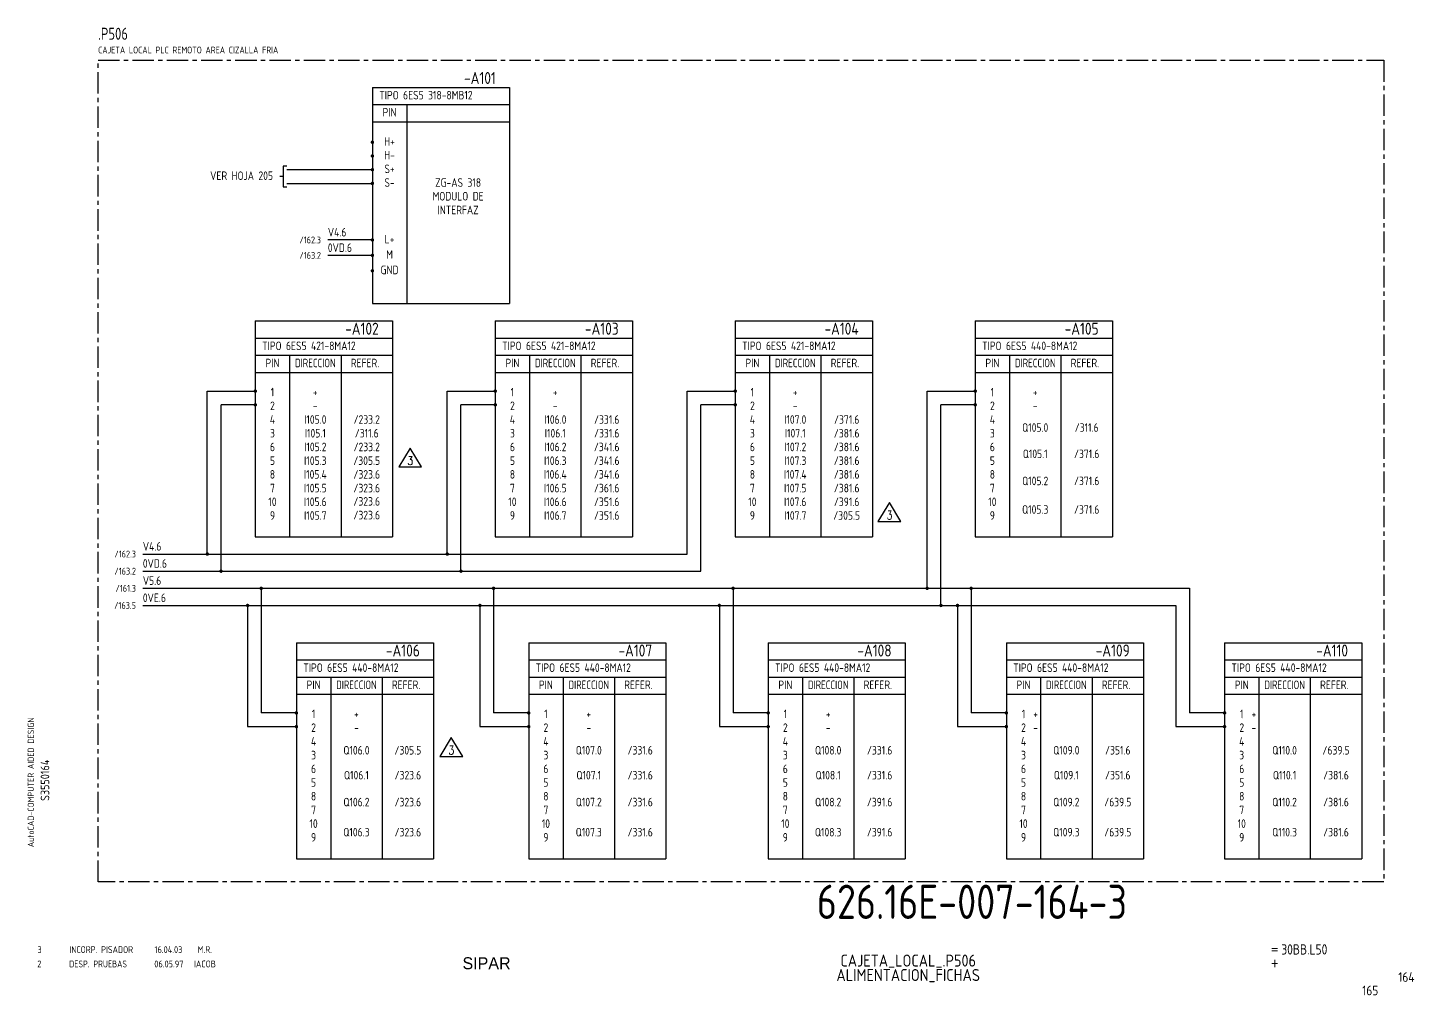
# Model space of a CAD drawing. Extents: x 10 to 965, y 6 to 621.
# Drawn here: x 9.7 to 414.1, y 5.6 to 287.9 of the extents above; entities that cross this region are included whole.
import ezdxf
from ezdxf.enums import TextEntityAlignment as Align

# ---------------------------------------------------------------- set-up
doc = ezdxf.new("R2010")
doc.units = 0
doc.header["$LTSCALE"] = 5
doc.header["$MEASUREMENT"] = 0
doc.linetypes.add('CENTER', pattern=[2, 1.25, -0.25, 0.25, -0.25])
doc.layers.get('0').update_dxf_attribs({"linetype": 'CONTINUOUS'})
doc.layers.add('CART', color=7, linetype='CONTINUOUS')
doc.layers.add('TEXTO', color=7, linetype='CONTINUOUS')
doc.styles.add('DIN', font='DIN.shx', dxfattribs={"width": 0.85})
doc.styles.add('ISO', font='DIN', dxfattribs={"width": 0.8})
doc.styles.add('N', font='ROMANS', dxfattribs={"width": 0.85, "height": 3})
doc.styles.add('ROMANS', font='ROMANS.shx', dxfattribs={"width": 0.85, "height": 2.7})
doc.styles.add('X', font='UNIV.SHX', dxfattribs={"height": 3.5})

# ---------------------------------------------------------------- blocks, each defined once
blk = doc.blocks.new('BOX')
at = {"color": 3, "style": 'ISO', "width": 0.8}
blk.add_attdef('BOX', (0, 6), '', height=3.5, dxfattribs=at)
at = {"color": 7, "style": 'ISO', "width": 0.8}
blk.add_attdef('DESC', (0, 2), '', height=2, dxfattribs=at)
blk = doc.blocks.new('REV2')
at = {"color": 3, "style": 'DIN'}
for s, width, p in [('2', 0.9, (12.45, 13.79)), ('DESP. PRUEBAS', 0.8, (21.76, 13.79)), ('06.05.97', 0.9, (46.59, 13.79)), ('IACOB', 0.9, (58.16, 13.79))]:
    blk.add_text(s, height=2, dxfattribs=dict(at, width=width)).set_placement(p)
blk = doc.blocks.new('REV.')
at = {"layer": 'TEXTO', "color": 4}
blk.add_lwpolyline([(-0.04, 3.69), (-3.37, -1.81), (3.29, -1.81)], close=True, dxfattribs=at)
at = {"layer": 'TEXTO', "style": 'ROMANS', "width": 0.8}
blk.add_attdef('REV.', text='', height=2.5, dxfattribs=at).set_placement((0, 0), align=Align.MIDDLE_CENTER)

msp = doc.modelspace()

# ---------------------------------------------------------------- linework, layer by layer
at = {"color": 3}
for p, q in [((110.21, 270.52), (150.21, 270.52)), ((110.21, 270.52), (110.21, 207.52)), ((150.21, 270.52), (150.21, 207.52)), ((110.21, 265.52), (150.21, 265.52)), ((120.21, 265.52), (120.21, 207.52)), ((110.21, 260.52), (150.21, 260.52)), ((110.21, 207.52), (150.21, 207.52)), ((76.05, 202.38), (116.05, 202.38)), ((76.05, 202.38), (76.05, 139.38)), ((116.05, 202.38), (116.05, 139.38)), ((146.05, 202.38), (186.05, 202.38)), ((146.05, 202.38), (146.05, 139.38)), ((186.05, 202.38), (186.05, 139.38)), ((216.05, 202.38), (256.05, 202.38)), ((216.05, 202.38), (216.05, 139.38)), ((256.05, 202.38), (256.05, 139.38)), ((286.05, 202.38), (286.05, 139.38)), ((286.05, 202.38), (326.05, 202.38)), ((326.05, 202.38), (326.05, 139.38)), ((76.05, 197.38), (116.05, 197.38)), ((146.05, 197.38), (186.05, 197.38)), ((216.05, 197.38), (256.05, 197.38)), ((286.05, 197.38), (326.05, 197.38)), ((76.05, 192.38), (116.05, 192.38)), ((86.05, 192.38), (86.05, 139.38)), ((101.05, 192.38), (101.05, 139.38)), ((146.05, 192.38), (186.05, 192.38)), ((156.05, 192.38), (156.05, 139.38)), ((171.05, 192.38), (171.05, 139.38)), ((216.05, 192.38), (256.05, 192.38)), ((226.05, 192.38), (226.05, 139.38)), ((241.05, 192.38), (241.05, 139.38)), ((286.05, 192.38), (326.05, 192.38)), ((296.05, 192.38), (296.05, 139.38)), ((311.05, 192.38), (311.05, 139.38)), ((76.05, 187.38), (116.05, 187.38)), ((146.05, 187.38), (186.05, 187.38)), ((216.05, 187.38), (256.05, 187.38)), ((286.05, 187.38), (326.05, 187.38)), ((76.05, 139.38), (116.05, 139.38)), ((146.05, 139.38), (186.05, 139.38)), ((216.05, 139.38), (256.05, 139.38)), ((286.05, 139.38), (326.05, 139.38)), ((88.05, 108.48), (88.05, 45.48)), ((88.05, 108.48), (128.05, 108.48)), ((128.05, 108.48), (128.05, 45.48)), ((155.82, 108.48), (155.82, 45.48)), ((155.82, 108.48), (195.82, 108.48)), ((195.82, 108.48), (195.82, 45.48)), ((225.66, 108.48), (225.66, 45.48)), ((225.66, 108.48), (265.66, 108.48)), ((265.66, 108.48), (265.66, 45.48)), ((295.13, 108.48), (295.13, 45.48)), ((295.13, 108.48), (335.13, 108.48)), ((335.13, 108.48), (335.13, 45.48)), ((358.79, 108.48), (358.79, 45.48)), ((358.79, 108.48), (398.79, 108.48)), ((398.79, 108.48), (398.79, 45.48)), ((88.05, 103.48), (128.05, 103.48)), ((155.82, 103.48), (195.82, 103.48)), ((225.66, 103.48), (265.66, 103.48)), ((295.13, 103.48), (335.13, 103.48)), ((358.79, 103.48), (398.79, 103.48)), ((88.05, 98.48), (128.05, 98.48)), ((98.05, 98.48), (98.05, 45.48)), ((113.05, 98.48), (113.05, 45.48)), ((155.82, 98.48), (195.82, 98.48)), ((165.82, 98.48), (165.82, 45.48)), ((180.82, 98.48), (180.82, 45.48)), ((225.66, 98.48), (265.66, 98.48)), ((235.66, 98.48), (235.66, 45.48)), ((250.66, 98.48), (250.66, 45.48)), ((295.13, 98.48), (335.13, 98.48)), ((305.13, 98.48), (305.13, 45.48)), ((320.13, 98.48), (320.13, 45.48)), ((358.79, 98.48), (398.79, 98.48)), ((368.79, 98.48), (368.79, 45.48)), ((383.79, 98.48), (383.79, 45.48)), ((88.05, 93.48), (128.05, 93.48)), ((155.82, 93.48), (195.82, 93.48)), ((225.66, 93.48), (265.66, 93.48)), ((295.13, 93.48), (335.13, 93.48)), ((358.79, 93.48), (398.79, 93.48)), ((88.05, 45.48), (128.05, 45.48)), ((155.82, 45.48), (195.82, 45.48)), ((225.66, 45.48), (265.66, 45.48)), ((295.13, 45.48), (335.13, 45.48)), ((358.79, 45.48), (398.79, 45.48))]:
    msp.add_line(p, q, dxfattribs=at)
for p, q in [((84.21, 247.52), (84.21, 241.52)), ((85.21, 247.52), (84.21, 247.52)), ((84.21, 244.52), (83.21, 244.52)), ((110.21, 246.52), (85.21, 246.52)), ((84.21, 241.52), (85.21, 241.52)), ((85.21, 242.52), (110.21, 242.52)), ((110.21, 226.02), (97.21, 226.02)), ((110.21, 221.52), (97.21, 221.52)), ((62.05, 134.38), (62.05, 181.93)), ((62.05, 181.93), (76.05, 181.93)), ((132.05, 134.38), (132.05, 181.93)), ((132.05, 181.93), (146.05, 181.93)), ((202.05, 134.38), (202.05, 181.93)), ((202.05, 181.93), (216.05, 181.93)), ((272.05, 124.38), (272.05, 181.93)), ((272.05, 181.93), (286.05, 181.93)), ((66.05, 129.38), (66.05, 177.93)), ((76.05, 177.93), (66.05, 177.93)), ((136.05, 129.38), (136.05, 177.93)), ((146.05, 177.93), (136.05, 177.93)), ((206.05, 129.38), (206.05, 177.93)), ((216.05, 177.93), (206.05, 177.93)), ((276.05, 119.38), (276.05, 177.93)), ((286.05, 177.93), (276.05, 177.93)), ((43.24, 134.38), (202.05, 134.38)), ((43.24, 129.38), (206.05, 129.38)), ((43.24, 124.38), (348.54, 124.38)), ((77.8, 124.38), (77.8, 88.03)), ((145.57, 124.38), (145.57, 88.03)), ((215.41, 124.38), (215.41, 88.03)), ((284.88, 124.38), (284.88, 88.03)), ((348.54, 124.38), (348.54, 88.03)), ((43.24, 119.38), (344.54, 119.38)), ((73.8, 119.38), (73.8, 84.03)), ((141.57, 119.38), (141.57, 84.03)), ((211.41, 119.38), (211.41, 84.03)), ((280.88, 119.38), (280.88, 84.03)), ((344.54, 119.38), (344.54, 84.03)), ((87.8, 88.03), (77.8, 88.03)), ((155.57, 88.03), (145.57, 88.03)), ((225.41, 88.03), (215.41, 88.03)), ((294.88, 88.03), (284.88, 88.03)), ((358.54, 88.03), (348.54, 88.03)), ((73.8, 84.03), (87.8, 84.03)), ((141.57, 84.03), (155.57, 84.03)), ((211.41, 84.03), (225.41, 84.03)), ((280.88, 84.03), (294.88, 84.03)), ((344.54, 84.03), (358.54, 84.03))]:
    msp.add_line(p, q)
at = {"color": 3, "linetype": 'CENTER'}
msp.add_lwpolyline([(30.21, 38.73), (30.21, 278.44), (405.21, 278.44), (405.21, 38.73)], close=True, dxfattribs=at)
at = {"linetype": 'Continuous', "const_width": 0.5}
for points in [[(109.96, 254.52, 1), (110.46, 254.52, 1)], [(109.96, 250.52, 1), (110.46, 250.52, 1)], [(109.96, 246.52, 1), (110.46, 246.52, 1)], [(109.96, 242.52, 1), (110.46, 242.52, 1)], [(109.96, 226.02, 1), (110.46, 226.02, 1)], [(109.96, 221.52, 1), (110.46, 221.52, 1)], [(109.96, 217.02, 1), (110.46, 217.02, 1)], [(75.8, 181.93, -1), (76.3, 181.93, -1)], [(145.8, 181.93, -1), (146.3, 181.93, -1)], [(215.8, 181.93, -1), (216.3, 181.93, -1)], [(285.8, 181.93, -1), (286.3, 181.93, -1)], [(75.8, 177.93, -1), (76.3, 177.93, -1)], [(145.8, 177.93, -1), (146.3, 177.93, -1)], [(215.8, 177.93, -1), (216.3, 177.93, -1)], [(285.8, 177.93, -1), (286.3, 177.93, -1)], [(87.8, 88.03, -1), (88.3, 88.03, -1)], [(155.57, 88.03, -1), (156.07, 88.03, -1)], [(225.41, 88.03, -1), (225.91, 88.03, -1)], [(294.88, 88.03, -1), (295.38, 88.03, -1)], [(358.54, 88.03, -1), (359.04, 88.03, -1)], [(87.8, 84.03, -1), (88.3, 84.03, -1)], [(155.57, 84.03, -1), (156.07, 84.03, -1)], [(225.41, 84.03, -1), (225.91, 84.03, -1)], [(294.88, 84.03, -1), (295.38, 84.03, -1)], [(358.54, 84.03, -1), (359.04, 84.03, -1)]]:
    msp.add_lwpolyline(points, format="xyb", close=True, dxfattribs=at)
at = {"const_width": 0.5}
for points in [[(61.8, 134.38, -1), (62.3, 134.38, -1)], [(131.8, 134.38, -1), (132.3, 134.38, -1)], [(65.8, 129.38, -1), (66.3, 129.38, -1)], [(135.8, 129.38, -1), (136.3, 129.38, -1)], [(77.55, 124.38, -1), (78.05, 124.38, -1)], [(145.32, 124.38, -1), (145.82, 124.38, -1)], [(215.16, 124.38, -1), (215.66, 124.38, -1)], [(271.8, 124.38, -1), (272.3, 124.38, -1)], [(284.63, 124.38, -1), (285.13, 124.38, -1)], [(73.55, 119.38, -1), (74.05, 119.38, -1)], [(141.32, 119.38, -1), (141.82, 119.38, -1)], [(211.16, 119.38, -1), (211.66, 119.38, -1)], [(275.8, 119.38, -1), (276.3, 119.38, -1)], [(280.63, 119.38, -1), (281.13, 119.38, -1)]]:
    msp.add_lwpolyline(points, format="xyb", close=True, dxfattribs=at)

# ---------------------------------------------------------------- block references
for name, p, values in [('BOX', (30.21, 278.44), {'BOX': '.P506', 'DESC': 'CAJETA LOCAL PLC REMOTO AREA CIZALLA FRIA'}), ('REV.', (121.25, 161.63), {'REV.': '3'}), ('REV.', (261.05, 145.73), {'REV.': '3'}), ('REV.', (133.25, 77.14), {'REV.': '3'})]:
    msp.add_blockref(name, p).add_auto_attribs(values)
at = {"linetype": 'Continuous'}
msp.add_blockref('REV2', (0, 0), dxfattribs=at)

# ---------------------------------------------------------------- texts
at = {"color": 3, "style": 'DIN', "width": 0.85}
for s, p in [('-A101', (146.21, 271.52)), ('-A102', (112.05, 198.38)), ('-A103', (182.05, 198.38)), ('-A104', (252.05, 198.38)), ('-A105', (322.05, 198.38)), ('-A106', (124.05, 104.48)), ('-A107', (191.82, 104.48)), ('-A108', (261.66, 104.48)), ('-A109', (331.13, 104.48)), ('-A110', (394.79, 104.48))]:
    msp.add_text(s, height=3.5, dxfattribs=at).set_placement(p, align=Align.RIGHT)
at = {"style": 'DIN', "width": 0.85}
for s, p in [('TIPO 6ES5 318-8MB12', (112.21, 267.02)), ('V4.6', (97.21, 227.02)), ('0VD.6', (97.21, 222.52)), ('TIPO 6ES5 421-8MA12', (78.05, 193.88)), ('TIPO 6ES5 421-8MA12', (148.05, 193.88)), ('TIPO 6ES5 421-8MA12', (218.05, 193.88)), ('TIPO 6ES5 440-8MA12', (288.05, 193.88)), ('V4.6', (43.24, 135.38)), ('0VD.6', (43.24, 130.38)), ('V5.6', (43.24, 125.38)), ('0VE.6', (43.24, 120.38)), ('TIPO 6ES5 440-8MA12', (90.05, 99.98)), ('TIPO 6ES5 440-8MA12', (157.82, 99.98)), ('TIPO 6ES5 440-8MA12', (227.66, 99.98)), ('TIPO 6ES5 440-8MA12', (297.13, 99.98)), ('TIPO 6ES5 440-8MA12', (360.79, 99.98))]:
    msp.add_text(s, height=2.5, dxfattribs=at).set_placement(p)
at = {"style": 'DIN'}
for s, width, p in [('PIN', 0.85, (115.21, 262.02)), ('H+', 0.85, (115.21, 253.52)), ('H-', 0.85, (115.21, 249.52)), ('S+', 0.85, (115.21, 245.52)), ('S-', 0.85, (115.21, 241.52)), ('ZG-AS 318', 0.85, (135.21, 241.52)), ('MODULO DE', 0.85, (135.21, 237.52)), ('INTERFAZ', 0.85, (135.21, 233.52)), ('L+', 0.85, (115.21, 225.02)), ('M', 0.85, (115.21, 220.52)), ('GND', 0.85, (115.21, 216.02)), ('PIN', 0.85, (81.05, 188.88)), ('DIRECCION', 0.8, (93.55, 188.88)), ('REFER.', 0.85, (108.05, 188.88)), ('PIN', 0.85, (151.05, 188.88)), ('DIRECCION', 0.8, (163.55, 188.88)), ('REFER.', 0.85, (178.05, 188.88)), ('PIN', 0.85, (221.05, 188.88)), ('DIRECCION', 0.8, (233.55, 188.88)), ('REFER.', 0.85, (248.05, 188.88)), ('PIN', 0.85, (291.05, 188.88)), ('DIRECCION', 0.8, (303.55, 188.88)), ('REFER.', 0.85, (318.05, 188.88)), ('1', 0.85, (81.05, 180.38)), ('1', 0.85, (151.05, 180.38)), ('1', 0.85, (221.05, 180.38)), ('1', 0.85, (291.05, 180.38)), ('2', 0.85, (81.05, 176.38)), ('+', 0.85, (93.55, 180.38)), ('2', 0.85, (151.05, 176.38)), ('+', 0.85, (163.55, 180.38)), ('2', 0.85, (221.05, 176.38)), ('+', 0.85, (233.55, 180.38)), ('2', 0.85, (291.05, 176.38)), ('+', 0.85, (303.55, 180.38)), ('4', 0.85, (81.05, 172.38)), ('I105.0', 0.85, (93.55, 172.38)), ('-', 0.85, (93.55, 176.38)), ('/233.2', 0.85, (108.55, 172.38)), ('4', 0.85, (151.05, 172.38)), ('I106.0', 0.85, (163.55, 172.38)), ('-', 0.85, (163.55, 176.38)), ('/331.6', 0.85, (178.55, 172.38)), ('4', 0.85, (221.05, 172.38)), ('I107.0', 0.85, (233.55, 172.38)), ('-', 0.85, (233.55, 176.38)), ('/371.6', 0.85, (248.55, 172.38)), ('4', 0.85, (291.05, 172.38)), ('-', 0.85, (303.55, 176.38)), ('3', 0.85, (81.05, 168.38)), ('I105.1', 0.85, (93.55, 168.38)), ('/311.6', 0.85, (108.55, 168.38)), ('3', 0.85, (151.05, 168.38)), ('I106.1', 0.85, (163.55, 168.38)), ('/331.6', 0.85, (178.55, 168.38)), ('3', 0.85, (221.05, 168.38)), ('I107.1', 0.85, (233.55, 168.38)), ('/381.6', 0.85, (248.55, 168.38)), ('3', 0.85, (291.05, 168.38)), ('Q105.0', 0.85, (303.55, 170.04)), ('/311.6', 0.85, (318.55, 170.04)), ('6', 0.85, (81.05, 164.38)), ('I105.2', 0.85, (93.55, 164.38)), ('/233.2', 0.85, (108.55, 164.38)), ('6', 0.85, (151.05, 164.38)), ('I106.2', 0.85, (163.55, 164.38)), ('/341.6', 0.85, (178.55, 164.38)), ('6', 0.85, (221.05, 164.38)), ('I107.2', 0.85, (233.55, 164.38)), ('/381.6', 0.85, (248.55, 164.38)), ('6', 0.85, (291.05, 164.38)), ('5', 0.85, (81.05, 160.38)), ('I105.3', 0.85, (93.55, 160.38)), ('/305.5', 0.85, (108.55, 160.38)), ('5', 0.85, (151.05, 160.38)), ('I106.3', 0.85, (163.55, 160.38)), ('/341.6', 0.85, (178.55, 160.38)), ('5', 0.85, (221.05, 160.38)), ('I107.3', 0.85, (233.55, 160.38)), ('/381.6', 0.85, (248.55, 160.38)), ('5', 0.85, (291.05, 160.38)), ('Q105.1', 0.85, (303.55, 162.37)), ('/371.6', 0.85, (318.55, 162.37)), ('8', 0.85, (81.05, 156.38)), ('I105.4', 0.85, (93.55, 156.38)), ('/323.6', 0.85, (108.55, 156.38)), ('8', 0.85, (151.05, 156.38)), ('I106.4', 0.85, (163.55, 156.38)), ('/341.6', 0.85, (178.55, 156.38)), ('8', 0.85, (221.05, 156.38)), ('I107.4', 0.85, (233.55, 156.38)), ('/381.6', 0.85, (248.55, 156.38)), ('8', 0.85, (291.05, 156.38)), ('7', 0.85, (81.05, 152.38)), ('I105.5', 0.85, (93.55, 152.38)), ('/323.6', 0.85, (108.55, 152.38)), ('7', 0.85, (151.05, 152.38)), ('I106.5', 0.85, (163.55, 152.38)), ('/361.6', 0.85, (178.55, 152.38)), ('7', 0.85, (221.05, 152.38)), ('I107.5', 0.85, (233.55, 152.38)), ('/381.6', 0.85, (248.55, 152.38)), ('7', 0.85, (291.05, 152.38)), ('Q105.2', 0.85, (303.55, 154.47)), ('/371.6', 0.85, (318.55, 154.47)), ('10', 0.85, (81.05, 148.38)), ('I105.6', 0.85, (93.55, 148.38)), ('/323.6', 0.85, (108.55, 148.5)), ('10', 0.85, (151.05, 148.38)), ('I106.6', 0.85, (163.55, 148.38)), ('/351.6', 0.85, (178.55, 148.38)), ('10', 0.85, (221.05, 148.38)), ('I107.6', 0.85, (233.55, 148.38)), ('/391.6', 0.85, (248.55, 148.38)), ('10', 0.85, (291.05, 148.38)), ('9', 0.85, (81.05, 144.38)), ('I105.7', 0.85, (93.55, 144.38)), ('/323.6', 0.85, (108.55, 144.5)), ('9', 0.85, (151.05, 144.38)), ('I106.7', 0.85, (163.55, 144.38)), ('/351.6', 0.85, (178.55, 144.38)), ('9', 0.85, (221.05, 144.38)), ('I107.7', 0.85, (233.55, 144.38)), ('/305.5', 0.85, (248.55, 144.38)), ('9', 0.85, (291.05, 144.38)), ('Q105.3', 0.85, (303.55, 146.13)), ('/371.6', 0.85, (318.55, 146.13)), ('PIN', 0.85, (93.05, 94.98)), ('DIRECCION', 0.8, (105.55, 94.98)), ('REFER.', 0.85, (120.05, 94.98)), ('PIN', 0.85, (160.82, 94.98)), ('DIRECCION', 0.8, (173.32, 94.98)), ('REFER.', 0.85, (187.82, 94.98)), ('PIN', 0.85, (230.66, 94.98)), ('DIRECCION', 0.8, (243.16, 94.98)), ('REFER.', 0.85, (257.66, 94.98)), ('PIN', 0.85, (300.13, 94.98)), ('DIRECCION', 0.8, (312.63, 94.98)), ('REFER.', 0.85, (327.13, 94.98)), ('PIN', 0.85, (363.79, 94.98)), ('DIRECCION', 0.8, (376.29, 94.98)), ('REFER.', 0.85, (390.79, 94.98)), ('2', 0.85, (93.05, 82.48)), ('1', 0.85, (93.05, 86.48)), ('+', 0.85, (105.55, 86.48)), ('2', 0.85, (160.82, 82.48)), ('1', 0.85, (160.82, 86.48)), ('+', 0.85, (173.32, 86.48)), ('2', 0.85, (230.66, 82.48)), ('1', 0.85, (230.66, 86.48)), ('+', 0.85, (243.16, 86.48)), ('2', 0.85, (300.13, 82.48)), ('1', 0.85, (300.13, 86.48)), ('+', 0.85, (303.66, 86.48)), ('2', 0.85, (363.79, 82.48)), ('1', 0.85, (363.79, 86.48)), ('+', 0.85, (367.33, 86.48)), ('4', 0.85, (93.05, 78.48)), ('-', 0.85, (105.55, 82.48)), ('4', 0.85, (160.82, 78.48)), ('-', 0.85, (173.32, 82.48)), ('4', 0.85, (230.66, 78.48)), ('-', 0.85, (243.16, 82.48)), ('4', 0.85, (300.13, 78.48)), ('-', 0.85, (303.66, 82.48)), ('4', 0.85, (363.79, 78.48)), ('-', 0.85, (367.33, 82.48)), ('3', 0.85, (93.05, 74.48)), ('Q106.0', 0.85, (105.55, 75.88)), ('/305.5', 0.85, (120.55, 75.88)), ('3', 0.85, (160.82, 74.48)), ('Q107.0', 0.85, (173.32, 75.88)), ('/331.6', 0.85, (188.32, 75.88)), ('3', 0.85, (230.66, 74.48)), ('Q108.0', 0.85, (243.16, 75.88)), ('/331.6', 0.85, (258.16, 75.88)), ('3', 0.85, (300.13, 74.48)), ('Q109.0', 0.85, (312.63, 75.88)), ('/351.6', 0.85, (327.63, 75.88)), ('3', 0.85, (363.79, 74.48)), ('Q110.0', 0.85, (376.29, 75.88)), ('/639.5', 0.85, (391.29, 75.88)), ('6', 0.85, (93.05, 70.48)), ('6', 0.85, (160.82, 70.48)), ('6', 0.85, (230.66, 70.48)), ('6', 0.85, (300.13, 70.48)), ('6', 0.85, (363.79, 70.48)), ('5', 0.85, (93.05, 66.48)), ('Q106.1', 0.85, (105.55, 68.62)), ('/323.6', 0.85, (120.55, 68.62)), ('5', 0.85, (160.82, 66.48)), ('Q107.1', 0.85, (173.32, 68.62)), ('/331.6', 0.85, (188.32, 68.62)), ('5', 0.85, (230.66, 66.48)), ('Q108.1', 0.85, (243.16, 68.62)), ('/331.6', 0.85, (258.16, 68.62)), ('5', 0.85, (300.13, 66.48)), ('Q109.1', 0.85, (312.63, 68.62)), ('/351.6', 0.85, (327.63, 68.62)), ('5', 0.85, (363.79, 66.48)), ('Q110.1', 0.85, (376.29, 68.62)), ('/381.6', 0.85, (391.29, 68.62)), ('8', 0.85, (93.05, 62.48)), ('8', 0.85, (160.82, 62.48)), ('8', 0.85, (230.66, 62.48)), ('8', 0.85, (300.13, 62.48)), ('8', 0.85, (363.79, 62.48)), ('7', 0.85, (93.05, 58.48)), ('Q106.2', 0.85, (105.55, 60.77)), ('/323.6', 0.85, (120.55, 60.77)), ('7', 0.85, (160.82, 58.48)), ('Q107.2', 0.85, (173.32, 60.77)), ('/331.6', 0.85, (188.32, 60.77)), ('7', 0.85, (230.66, 58.48)), ('Q108.2', 0.85, (243.16, 60.77)), ('/391.6', 0.85, (258.16, 60.77)), ('7', 0.85, (300.13, 58.48)), ('Q109.2', 0.85, (312.63, 60.77)), ('/639.5', 0.85, (327.63, 60.77)), ('7', 0.85, (363.79, 58.48)), ('Q110.2', 0.85, (376.29, 60.77)), ('/381.6', 0.85, (391.29, 60.77)), ('10', 0.85, (93.05, 54.48)), ('10', 0.85, (160.82, 54.48)), ('10', 0.85, (230.66, 54.48)), ('10', 0.85, (300.13, 54.48)), ('10', 0.85, (363.79, 54.48)), ('9', 0.85, (93.05, 50.48)), ('Q106.3', 0.85, (105.55, 51.99)), ('/323.6', 0.85, (120.55, 51.99)), ('9', 0.85, (160.82, 50.48)), ('Q107.3', 0.85, (173.32, 51.99)), ('/331.6', 0.85, (188.32, 51.99)), ('9', 0.85, (230.66, 50.48)), ('Q108.3', 0.85, (243.16, 51.99)), ('/391.6', 0.85, (258.16, 51.99)), ('9', 0.85, (300.13, 50.48)), ('Q109.3', 0.85, (312.63, 51.99)), ('/639.5', 0.85, (327.63, 51.99)), ('9', 0.85, (363.79, 50.48)), ('Q110.3', 0.85, (376.29, 51.99)), ('/381.6', 0.85, (391.29, 51.99))]:
    msp.add_text(s, height=2.5, dxfattribs=dict(at, width=width)).set_placement(p, align=Align.CENTER)
at = {"style": 'DIN', "width": 0.85}
for s, height, p in [('VER HOJA 205', 2.5, (81.21, 243.52)), ('/162.3', 2, (95.21, 225.02)), ('/163.2', 2, (95.21, 220.52)), ('/162.3', 2, (41.24, 133.38)), ('/163.2', 2, (41.24, 128.38)), ('/161.3', 2, (41.24, 123.38)), ('/163.5', 2, (41.24, 118.38))]:
    msp.add_text(s, height=height, dxfattribs=at).set_placement(p, align=Align.RIGHT)
at = {"color": 3, "style": 'DIN'}
for s, width, p in [('3', 0.9, (12.51, 17.98)), ('INCORP. PISADOR', 0.85, (21.82, 17.98)), ('16.04.03', 0.9, (46.65, 17.98)), ('M.R.', 0.9, (59.22, 17.98))]:
    msp.add_text(s, height=2, dxfattribs=dict(at, width=width)).set_placement(p)
at = {"color": 2, "insert": (239.84, 37.92), "char_height": 10, "width": 111.0411, "attachment_point": 1, "style": 'DIN'}
msp.add_mtext('626.16E-007-164-3', dxfattribs=at)
at = {"layer": 'CART', "color": 1, "style": 'DIN', "width": 0.9}
msp.add_text('AutoCAD-COMPUTER AIDED DESIGN', height=1.8, rotation=90, dxfattribs=at).set_placement((11.47, 48.84))
at = {"layer": 'CART', "color": 3, "style": 'N', "width": 0.85}
for s, p in [('=', (372.24, 17.91)), ('+', (372.24, 13.87))]:
    msp.add_text(s, height=2.5, dxfattribs=at).set_placement(p)
at = {"layer": 'CART', "color": 3, "style": 'DIN', "width": 0.9, "flags": 1}
msp.add_attdef('S3550164', text='', height=2.5, rotation=90, dxfattribs=at).set_placement((15.95, 68.38), align=Align.CENTER)
at = {"layer": 'CART', "color": 3, "style": 'DIN', "width": 0.85}
msp.add_attdef('30BB.L50', text='', height=3, dxfattribs=at).set_placement((375.33, 16.63), align=Align.BOTTOM_LEFT)
at = {"layer": 'CART', "color": 6, "style": 'X', "flags": 1}
msp.add_attdef('SIPAR', text='', height=3.5, dxfattribs=at).set_placement((143.5, 15), align=Align.MIDDLE)
at = {"layer": 'CART', "color": 2, "style": 'DIN', "width": 0.9, "flags": 1}
for tag, p in [('CAJETA_LOCAL_.P506', (266.5, 15.6)), ('ALIMENTACION_FICHAS', (266.5, 11.39))]:
    msp.add_attdef(tag, text='', height=3.5, dxfattribs=at).set_placement(p, align=Align.MIDDLE)
msp.add_attdef('164', text='', height=2.8, dxfattribs=at).set_placement((414.2, 9.56), align=Align.RIGHT)
at = {"layer": 'CART', "color": 7, "style": 'DIN', "width": 0.9, "flags": 1}
msp.add_attdef('165', (398.93, 5.65), '', height=2.8, dxfattribs=at)

doc.saveas('drawing.dxf')
